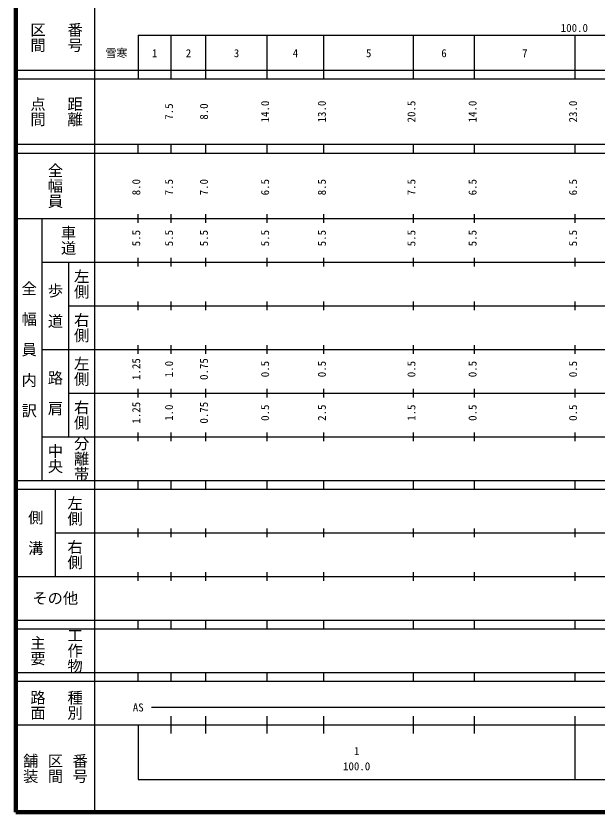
# Model space of a CAD drawing. Units: millimetres on the paper, enlarged 1000 times. Extents: x 40000 to 680000, y 20000 to 380000.
# Drawn here: x 40000 to 173042, y 20000 to 202409 of the extents above; entities that cross this region are included whole.
import ezdxf
from ezdxf.enums import TextEntityAlignment as Align

# ---------------------------------------------------------------- set-up
doc = ezdxf.new("R2010")
doc.units = ezdxf.units.MM
doc.header["$LTSCALE"] = 1000
doc.layers.add('M-TTL', color=2, linetype='Continuous', lineweight=140)
doc.layers.add('M-TTL-BAND', color=7, linetype='Continuous', lineweight=25)
doc.styles.add('@ＭＳ ゴシック', font='')
doc.styles.add('ＭＳ ゴシック', font='')
doc.styles.get('@ＭＳ ゴシック').set_extended_font_data('@MS Gothic')
doc.styles.get('ＭＳ ゴシック').set_extended_font_data('MS Gothic')

msp = doc.modelspace()

# ---------------------------------------------------------------- linework, layer by layer
at = {"layer": 'M-TTL'}
for p, q in [((40000, 380000), (40000, 20000)), ((40000, 20000), (680000, 20000))]:
    msp.add_line(p, q, dxfattribs=at)
at = {"layer": 'M-TTL-BAND'}
for p, q in [((58000, 370000), (58000, 20000)), ((68000, 198000), (579000, 198000)), ((68000, 198000), (68000, 188000)), ((75500, 188000), (75500, 198000)), ((83500, 188000), (83500, 198000)), ((97500, 188000), (97500, 198000)), ((110500, 188000), (110500, 198000)), ((131000, 188000), (131000, 198000)), ((145000, 188000), (145000, 198000)), ((168000, 188000), (168000, 198000)), ((40000, 190000), (579000, 190000)), ((40000, 188000), (579000, 188000)), ((40000, 173000), (579000, 173000)), ((68000, 171000), (68000, 173000)), ((75500, 171000), (75500, 173000)), ((83500, 171000), (83500, 173000)), ((97500, 171000), (97500, 173000)), ((110500, 171000), (110500, 173000)), ((131000, 171000), (131000, 173000)), ((145000, 171000), (145000, 173000)), ((168000, 171000), (168000, 173000)), ((40000, 171000), (579000, 171000)), ((68000, 155000), (68000, 157000)), ((75500, 155000), (75500, 157000)), ((83500, 155000), (83500, 157000)), ((97500, 155000), (97500, 157000)), ((110500, 155000), (110500, 157000)), ((131000, 155000), (131000, 157000)), ((145000, 155000), (145000, 157000)), ((168000, 155000), (168000, 157000)), ((40000, 156000), (579000, 156000)), ((46000, 96000), (46000, 156000)), ((46000, 146000), (579000, 146000)), ((52000, 146000), (52000, 106000)), ((68000, 145000), (68000, 147000)), ((75500, 145000), (75500, 147000)), ((83500, 145000), (83500, 147000)), ((97500, 145000), (97500, 147000)), ((110500, 145000), (110500, 147000)), ((131000, 145000), (131000, 147000)), ((145000, 145000), (145000, 147000)), ((168000, 145000), (168000, 147000)), ((68000, 135000), (68000, 137000)), ((75500, 135000), (75500, 137000)), ((83500, 135000), (83500, 137000)), ((97500, 135000), (97500, 137000)), ((110500, 135000), (110500, 137000)), ((131000, 135000), (131000, 137000)), ((145000, 135000), (145000, 137000)), ((168000, 135000), (168000, 137000)), ((52000, 136000), (579000, 136000)), ((46000, 126000), (579000, 126000)), ((68000, 125000), (68000, 127000)), ((75500, 125000), (75500, 127000)), ((83500, 125000), (83500, 127000)), ((97500, 125000), (97500, 127000)), ((110500, 125000), (110500, 127000)), ((131000, 125000), (131000, 127000)), ((145000, 125000), (145000, 127000)), ((168000, 125000), (168000, 127000)), ((68000, 115000), (68000, 117000)), ((75500, 115000), (75500, 117000)), ((83500, 115000), (83500, 117000)), ((97500, 115000), (97500, 117000)), ((110500, 115000), (110500, 117000)), ((131000, 115000), (131000, 117000)), ((145000, 115000), (145000, 117000)), ((168000, 115000), (168000, 117000)), ((52000, 116000), (579000, 116000)), ((46000, 106000), (579000, 106000)), ((68000, 105000), (68000, 107000)), ((75500, 105000), (75500, 107000)), ((83500, 105000), (83500, 107000)), ((97500, 105000), (97500, 107000)), ((110500, 105000), (110500, 107000)), ((131000, 105000), (131000, 107000)), ((145000, 105000), (145000, 107000)), ((168000, 105000), (168000, 107000)), ((40000, 96000), (579000, 96000)), ((68000, 94000), (68000, 96000)), ((75500, 94000), (75500, 96000)), ((83500, 94000), (83500, 96000)), ((97500, 94000), (97500, 96000)), ((110500, 94000), (110500, 96000)), ((131000, 94000), (131000, 96000)), ((145000, 94000), (145000, 96000)), ((168000, 94000), (168000, 96000)), ((40000, 94000), (579000, 94000)), ((49000, 94000), (49000, 74000)), ((49000, 84000), (579000, 84000)), ((68000, 83000), (68000, 85000)), ((75500, 83000), (75500, 85000)), ((83500, 83000), (83500, 85000)), ((97500, 83000), (97500, 85000)), ((110500, 83000), (110500, 85000)), ((131000, 83000), (131000, 85000)), ((145000, 83000), (145000, 85000)), ((168000, 83000), (168000, 85000)), ((68000, 73000), (68000, 75000)), ((75500, 73000), (75500, 75000)), ((83500, 73000), (83500, 75000)), ((97500, 73000), (97500, 75000)), ((110500, 73000), (110500, 75000)), ((131000, 73000), (131000, 75000)), ((145000, 73000), (145000, 75000)), ((168000, 73000), (168000, 75000)), ((40000, 74000), (579000, 74000)), ((40000, 64000), (579000, 64000)), ((68000, 62000), (68000, 64000)), ((75500, 62000), (75500, 64000)), ((83500, 62000), (83500, 64000)), ((97500, 62000), (97500, 64000)), ((110500, 62000), (110500, 64000)), ((131000, 62000), (131000, 64000)), ((145000, 62000), (145000, 64000)), ((168000, 62000), (168000, 64000)), ((40000, 62000), (579000, 62000)), ((40000, 52000), (579000, 52000)), ((68000, 50000), (68000, 52000)), ((75500, 50000), (75500, 52000)), ((83500, 50000), (83500, 52000)), ((97500, 50000), (97500, 52000)), ((110500, 50000), (110500, 52000)), ((131000, 50000), (131000, 52000)), ((145000, 50000), (145000, 52000)), ((168000, 50000), (168000, 52000)), ((40000, 50000), (579000, 50000)), ((71000, 44000), (335000, 44000)), ((75500, 38000), (75500, 42000)), ((83500, 38000), (83500, 42000)), ((97500, 38000), (97500, 42000)), ((110500, 38000), (110500, 42000)), ((131000, 38000), (131000, 42000)), ((145000, 38000), (145000, 42000)), ((168000, 27500), (168000, 42000)), ((40000, 40000), (579000, 40000)), ((68000, 40000), (68000, 27500)), ((68000, 27500), (579000, 27500))]:
    msp.add_line(p, q, dxfattribs=at)

# ---------------------------------------------------------------- texts
at = {"layer": 'M-TTL-BAND', "style": '@ＭＳ ゴシック'}
for s, p in [('番号', (53500, 197500)), ('区間', (45000, 197500)), ('点間', (45000, 180500)), ('距離', (53500, 180500)), ('全幅員', (49000, 163500)), ('車道', (52000, 151000)), ('左側', (55000, 141000)), ('全\u3000幅\u3000員\u3000内\u3000訳', (43000, 126000)), ('歩\u3000道', (49000, 136000)), ('右側', (55000, 131000)), ('左側', (55000, 121000)), ('路\u3000肩', (49000, 116000)), ('右側', (55000, 111000)), ('分離帯', (55000, 101000)), ('中央', (49000, 101000)), ('左側', (53500, 89000)), ('側\u3000溝', (44500, 84000)), ('右側', (53500, 79000)), ('主要', (45000, 57000)), ('工作物', (53500, 57000)), ('路面', (45000, 44500)), ('種別', (53500, 44500)), ('舗装', (43333, 30000)), ('区間', (49000, 30000)), ('番号', (54667, 30000))]:
    msp.add_text(s, height=2566, rotation=270, dxfattribs=at).set_placement(p, align=Align.MIDDLE_CENTER)
at = {"layer": 'M-TTL-BAND', "style": 'ＭＳ ゴシック'}
for s, p in [('100.0', (167844, 198195)), ('雪寒', (63017, 192405)), ('1', (71750, 192405)), ('2', (79500, 192405)), ('3', (90500, 192405)), ('4', (104000, 192405)), ('5', (120750, 192405)), ('6', (138000, 192405)), ('7', (156500, 192405)), ('AS', (68000, 42500)), ('1', (118000, 32523)), ('100.0', (118000, 29033))]:
    msp.add_text(s, height=1833, dxfattribs=at).set_placement(p, align=Align.BOTTOM_CENTER)
for s, p in [('14.0', (98500, 180500)), ('13.0', (111500, 180500)), ('20.5', (132000, 180500)), ('14.0', (146000, 180500)), ('23.0', (169000, 180500)), ('7.5', (76500, 180500)), ('8.0', (84500, 180500)), ('8.0', (69000, 163174)), ('7.5', (76500, 163174)), ('7.0', (84500, 163174)), ('6.5', (98500, 163174)), ('8.5', (111500, 163174)), ('7.5', (132000, 163174)), ('6.5', (146000, 163174)), ('6.5', (169000, 163174)), ('5.5', (69000, 151500)), ('5.5', (76500, 151500)), ('5.5', (84500, 151500)), ('5.5', (98500, 151500)), ('5.5', (111500, 151500)), ('5.5', (132000, 151500)), ('5.5', (146000, 151500)), ('5.5', (169000, 151500)), ('1.25', (69000, 121500)), ('1.0', (76500, 121500)), ('0.75', (84500, 121500)), ('0.5', (98500, 121500)), ('0.5', (111500, 121500)), ('0.5', (132000, 121500)), ('0.5', (146000, 121500)), ('0.5', (169000, 121500)), ('1.25', (69000, 111500)), ('1.0', (76500, 111500)), ('0.75', (84500, 111500)), ('0.5', (98500, 111500)), ('2.5', (111500, 111500)), ('1.5', (132000, 111500)), ('0.5', (146000, 111500)), ('0.5', (169000, 111500))]:
    msp.add_text(s, height=1833, rotation=90, dxfattribs=at).set_placement(p, align=Align.BOTTOM_CENTER)
msp.add_text('その他', height=2566, dxfattribs=at).set_placement((49000, 69000), align=Align.MIDDLE_CENTER)

doc.saveas('drawing.dxf')
